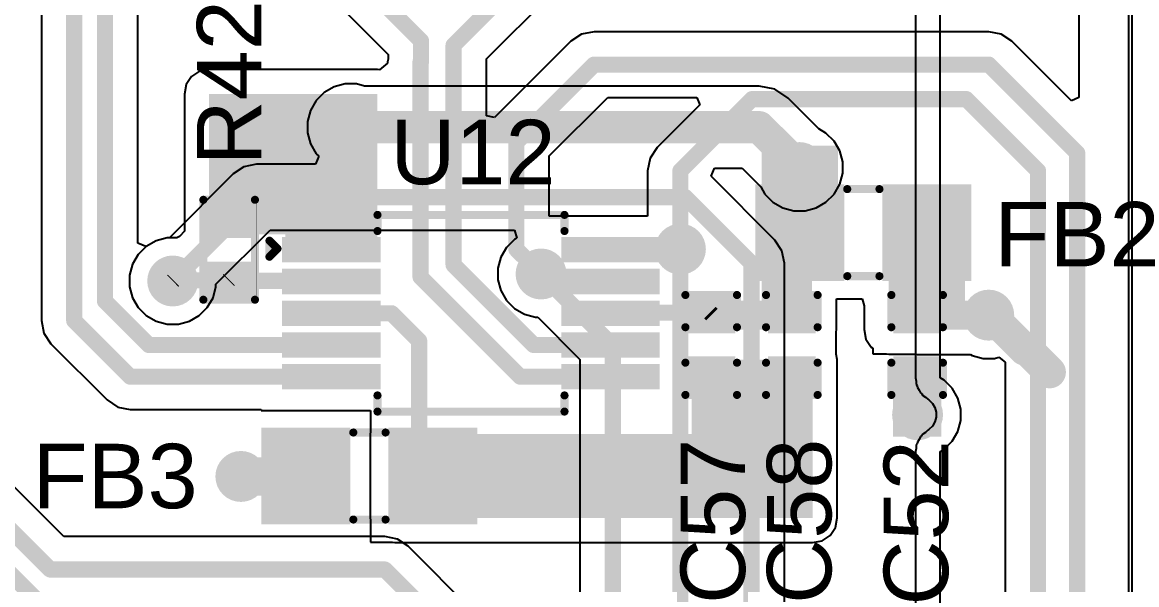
# Model space of a CAD drawing. Header units: millimetres. Extents: x -1.53 to 7.44, y -0.61 to 4.57.
# Drawn here: x 5.819 to 6.51, y 3.18 to 3.528 of the extents above; entities that cross this region are included whole.
import ezdxf

# ---------------------------------------------------------------- set-up
doc = ezdxf.new("R2010")
doc.units = ezdxf.units.MM
doc.header["$MEASUREMENT"] = 0
for name, color, linetype in [('BottomLayer', 5, 'Continuous'), ('BottomSolder', 6, 'Continuous'), ('TopLayer', 1, 'Continuous'), ('TopOverlay', 2, 'Continuous'), ('TopPaste', 8, 'Continuous'), ('TopSolder', 216, 'Continuous'), ('ViaHoleLayer', 16, 'Continuous')]:
    doc.layers.add(name, color=color, linetype=linetype)
doc.styles.add('Arial', font='', dxfattribs={"height": 0.2})
doc.styles.get('Arial').set_extended_font_data('Arial')

# ---------------------------------------------------------------- blocks, each defined once
blk = doc.blocks.new('C___0402_69')
at = {"layer": 'TopLayer'}
for points in [[(-0.0275, -0.0125), (-0.0275, 0.0125), (-0.0095, 0.0125), (-0.0095, -0.0125)], [(0.0095, -0.0125), (0.0095, 0.0125), (0.0275, 0.0125), (0.0275, -0.0125)]]:
    blk.add_hatch(color=1, dxfattribs=at).paths.add_polyline_path(points)
at = {"layer": 'TopPaste'}
for points in [[(-0.0275, -0.0125), (-0.0275, 0.0125), (-0.0095, 0.0125), (-0.0095, -0.0125)], [(0.0095, -0.0125), (0.0095, 0.0125), (0.0275, 0.0125), (0.0275, -0.0125)]]:
    blk.add_hatch(color=8, dxfattribs=at).paths.add_polyline_path(points)
at = {"layer": 'TopSolder'}
for points in [[(-0.02986, -0.01486), (-0.02986, 0.01486), (-0.00714, 0.01486), (-0.00714, -0.01486)], [(0.00714, -0.01486), (0.00714, 0.01486), (0.02986, 0.01486), (0.02986, -0.01486)]]:
    blk.add_hatch(color=216, dxfattribs=at).paths.add_polyline_path(points)
at = {"layer": 'TopOverlay', "const_width": 0.005}
for points in [[(-0.011, 0.016), (-0.031, 0.016)], [(-0.031, -0.016), (-0.031, 0.016)], [(0.031, 0.016), (0.011, 0.016)], [(0.031, -0.016), (0.031, 0.016)], [(-0.011, -0.016), (-0.031, -0.016)], [(0.031, -0.016), (0.011, -0.016)]]:
    blk.add_lwpolyline(points, dxfattribs=at)
at = {"layer": 'TopOverlay', "const_width": 0.0025}
for points in [[(-0.03225, 0.016, 1), (-0.02975, 0.016, 1)], [(-0.03225, 0.016, 1), (-0.02975, 0.016, 1)], [(-0.01225, 0.016, 1), (-0.00975, 0.016, 1)], [(0.00975, 0.016, 1), (0.01225, 0.016, 1)], [(0.02975, 0.016, 1), (0.03225, 0.016, 1)], [(0.02975, 0.016, 1), (0.03225, 0.016, 1)], [(-0.03225, -0.016, 1), (-0.02975, -0.016, 1)], [(-0.03225, -0.016, 1), (-0.02975, -0.016, 1)], [(-0.01225, -0.016, 1), (-0.00975, -0.016, 1)], [(0.00975, -0.016, 1), (0.01225, -0.016, 1)], [(0.02975, -0.016, 1), (0.03225, -0.016, 1)], [(0.02975, -0.016, 1), (0.03225, -0.016, 1)]]:
    blk.add_lwpolyline(points, format="xyb", close=True, dxfattribs=at)
blk = doc.blocks.new('C___0402_70')
at = {"layer": 'TopLayer'}
for points in [[(-0.0275, -0.0125), (-0.0275, 0.0125), (-0.0095, 0.0125), (-0.0095, -0.0125)], [(0.0095, -0.0125), (0.0095, 0.0125), (0.0275, 0.0125), (0.0275, -0.0125)]]:
    blk.add_hatch(color=1, dxfattribs=at).paths.add_polyline_path(points)
at = {"layer": 'TopPaste'}
for points in [[(-0.0275, -0.0125), (-0.0275, 0.0125), (-0.0095, 0.0125), (-0.0095, -0.0125)], [(0.0095, -0.0125), (0.0095, 0.0125), (0.0275, 0.0125), (0.0275, -0.0125)]]:
    blk.add_hatch(color=8, dxfattribs=at).paths.add_polyline_path(points)
at = {"layer": 'TopSolder'}
for points in [[(-0.02986, -0.01486), (-0.02986, 0.01486), (-0.00714, 0.01486), (-0.00714, -0.01486)], [(0.00714, -0.01486), (0.00714, 0.01486), (0.02986, 0.01486), (0.02986, -0.01486)]]:
    blk.add_hatch(color=216, dxfattribs=at).paths.add_polyline_path(points)
at = {"layer": 'TopOverlay', "const_width": 0.005}
for points in [[(-0.011, 0.016), (-0.031, 0.016)], [(-0.031, -0.016), (-0.031, 0.016)], [(0.031, 0.016), (0.011, 0.016)], [(0.031, -0.016), (0.031, 0.016)], [(-0.011, -0.016), (-0.031, -0.016)], [(0.031, -0.016), (0.011, -0.016)]]:
    blk.add_lwpolyline(points, dxfattribs=at)
at = {"layer": 'TopOverlay', "const_width": 0.0025}
for points in [[(-0.03225, 0.016, 1), (-0.02975, 0.016, 1)], [(-0.03225, 0.016, 1), (-0.02975, 0.016, 1)], [(-0.01225, 0.016, 1), (-0.00975, 0.016, 1)], [(0.00975, 0.016, 1), (0.01225, 0.016, 1)], [(0.02975, 0.016, 1), (0.03225, 0.016, 1)], [(0.02975, 0.016, 1), (0.03225, 0.016, 1)], [(-0.03225, -0.016, 1), (-0.02975, -0.016, 1)], [(-0.03225, -0.016, 1), (-0.02975, -0.016, 1)], [(-0.01225, -0.016, 1), (-0.00975, -0.016, 1)], [(0.00975, -0.016, 1), (0.01225, -0.016, 1)], [(0.02975, -0.016, 1), (0.03225, -0.016, 1)], [(0.02975, -0.016, 1), (0.03225, -0.016, 1)]]:
    blk.add_lwpolyline(points, format="xyb", close=True, dxfattribs=at)
blk = doc.blocks.new('VSSOP_10_75')
at = {"layer": 'TopLayer'}
for points in [[(-0.11516, 0.04528), (-0.05807, 0.04528), (-0.05807, 0.03346), (-0.11516, 0.03346)], [(0.05807, 0.04528), (0.11516, 0.04528), (0.11516, 0.03346), (0.05807, 0.03346)], [(-0.11516, 0.02559), (-0.05807, 0.02559), (-0.05807, 0.01378), (-0.11516, 0.01378)], [(0.05807, 0.02559), (0.11516, 0.02559), (0.11516, 0.01378), (0.05807, 0.01378)], [(-0.11516, 0.00591), (-0.05807, 0.00591), (-0.05807, -0.00591), (-0.11516, -0.00591)], [(0.05807, 0.00591), (0.11516, 0.00591), (0.11516, -0.00591), (0.05807, -0.00591)], [(-0.11516, -0.01378), (-0.05807, -0.01378), (-0.05807, -0.02559), (-0.11516, -0.02559)], [(0.05807, -0.01378), (0.11516, -0.01378), (0.11516, -0.02559), (0.05807, -0.02559)], [(-0.11516, -0.03346), (-0.05807, -0.03346), (-0.05807, -0.04528), (-0.11516, -0.04528)], [(0.05807, -0.03346), (0.11516, -0.03346), (0.11516, -0.04528), (0.05807, -0.04528)]]:
    blk.add_hatch(color=1, dxfattribs=at).paths.add_polyline_path(points)
at = {"layer": 'TopPaste'}
for points in [[(-0.11516, 0.04528), (-0.05807, 0.04528), (-0.05807, 0.03346), (-0.11516, 0.03346)], [(0.05807, 0.04528), (0.11516, 0.04528), (0.11516, 0.03346), (0.05807, 0.03346)], [(-0.11516, 0.02559), (-0.05807, 0.02559), (-0.05807, 0.01378), (-0.11516, 0.01378)], [(0.05807, 0.02559), (0.11516, 0.02559), (0.11516, 0.01378), (0.05807, 0.01378)], [(-0.11516, 0.00591), (-0.05807, 0.00591), (-0.05807, -0.00591), (-0.11516, -0.00591)], [(0.05807, 0.00591), (0.11516, 0.00591), (0.11516, -0.00591), (0.05807, -0.00591)], [(-0.11516, -0.01378), (-0.05807, -0.01378), (-0.05807, -0.02559), (-0.11516, -0.02559)], [(0.05807, -0.01378), (0.11516, -0.01378), (0.11516, -0.02559), (0.05807, -0.02559)], [(-0.11516, -0.03346), (-0.05807, -0.03346), (-0.05807, -0.04528), (-0.11516, -0.04528)], [(0.05807, -0.03346), (0.11516, -0.03346), (0.11516, -0.04528), (0.05807, -0.04528)]]:
    blk.add_hatch(color=8, dxfattribs=at).paths.add_polyline_path(points)
at = {"layer": 'TopSolder'}
for points in [[(-0.11713, 0.04724), (-0.0561, 0.04724), (-0.0561, 0.0315), (-0.11713, 0.0315)], [(0.0561, 0.04724), (0.11713, 0.04724), (0.11713, 0.0315), (0.0561, 0.0315)], [(-0.11713, 0.02756), (-0.0561, 0.02756), (-0.0561, 0.01181), (-0.11713, 0.01181)], [(0.0561, 0.02756), (0.11713, 0.02756), (0.11713, 0.01181), (0.0561, 0.01181)], [(-0.11713, 0.00787), (-0.0561, 0.00787), (-0.0561, -0.00787), (-0.11713, -0.00787)], [(0.0561, 0.00787), (0.11713, 0.00787), (0.11713, -0.00787), (0.0561, -0.00787)], [(-0.11713, -0.01181), (-0.0561, -0.01181), (-0.0561, -0.02756), (-0.11713, -0.02756)], [(0.0561, -0.01181), (0.11713, -0.01181), (0.11713, -0.02756), (0.0561, -0.02756)], [(-0.11713, -0.0315), (-0.0561, -0.0315), (-0.0561, -0.04724), (-0.11713, -0.04724)], [(0.0561, -0.0315), (0.11713, -0.0315), (0.11713, -0.04724), (0.0561, -0.04724)]]:
    blk.add_hatch(color=216, dxfattribs=at).paths.add_polyline_path(points)
at = {"layer": 'TopOverlay', "const_width": 0.005}
for points in [[(-0.058, 0.051), (-0.058, 0.061)], [(-0.058, 0.061), (0.058, 0.061)], [(0.058, 0.051), (0.058, 0.061)], [(-0.125, 0.035), (-0.125, 0.045)], [(-0.125, 0.045), (-0.12, 0.04)], [(-0.125, 0.035), (-0.12, 0.04)], [(-0.058, -0.061), (-0.058, -0.051)], [(0.058, -0.061), (0.058, -0.051)], [(-0.058, -0.061), (0.058, -0.061)]]:
    blk.add_lwpolyline(points, dxfattribs=at)
at = {"layer": 'TopOverlay', "const_width": 0.0025}
for points in [[(-0.05925, 0.061, 1), (-0.05675, 0.061, 1)], [(-0.05925, 0.061, 1), (-0.05675, 0.061, 1)], [(0.05675, 0.061, 1), (0.05925, 0.061, 1)], [(0.05675, 0.061, 1), (0.05925, 0.061, 1)], [(-0.05925, 0.051, 1), (-0.05675, 0.051, 1)], [(0.05675, 0.051, 1), (0.05925, 0.051, 1)], [(-0.12625, 0.045, 1), (-0.12375, 0.045, 1)], [(-0.12625, 0.045, 1), (-0.12375, 0.045, 1)], [(-0.12125, 0.04, 1), (-0.11875, 0.04, 1)], [(-0.12125, 0.04, 1), (-0.11875, 0.04, 1)], [(-0.12625, 0.035, 1), (-0.12375, 0.035, 1)], [(-0.12625, 0.035, 1), (-0.12375, 0.035, 1)], [(-0.05925, -0.051, 1), (-0.05675, -0.051, 1)], [(0.05675, -0.051, 1), (0.05925, -0.051, 1)], [(-0.05925, -0.061, 1), (-0.05675, -0.061, 1)], [(-0.05925, -0.061, 1), (-0.05675, -0.061, 1)], [(0.05675, -0.061, 1), (0.05925, -0.061, 1)], [(0.05675, -0.061, 1), (0.05925, -0.061, 1)]]:
    blk.add_lwpolyline(points, format="xyb", close=True, dxfattribs=at)
blk = doc.blocks.new('R___0402_93')
at = {"layer": 'TopLayer'}
for points in [[(-0.0275, -0.0125), (-0.0275, 0.0125), (-0.0095, 0.0125), (-0.0095, -0.0125)], [(0.0095, -0.0125), (0.0095, 0.0125), (0.0275, 0.0125), (0.0275, -0.0125)]]:
    blk.add_hatch(color=1, dxfattribs=at).paths.add_polyline_path(points)
at = {"layer": 'TopPaste'}
for points in [[(-0.0275, -0.0125), (-0.0275, 0.0125), (-0.0095, 0.0125), (-0.0095, -0.0125)], [(0.0095, -0.0125), (0.0095, 0.0125), (0.0275, 0.0125), (0.0275, -0.0125)]]:
    blk.add_hatch(color=8, dxfattribs=at).paths.add_polyline_path(points)
at = {"layer": 'TopSolder'}
for points in [[(-0.02967, -0.01467), (-0.02967, 0.01467), (-0.00733, 0.01467), (-0.00733, -0.01467)], [(0.00733, -0.01467), (0.00733, 0.01467), (0.02967, 0.01467), (0.02967, -0.01467)]]:
    blk.add_hatch(color=216, dxfattribs=at).paths.add_polyline_path(points)
at = {"layer": 'TopOverlay'}
for points, const_width in [([(-0.031, 0.016), (0.031, 0.016)], 0.005), ([(-0.031, 0.016), (-0.031, -0.016)], 0.005), ([(0.031, 0.016), (0.031, -0.016)], 0.005), ([(-0.031, -0.016), (0.031, -0.016)], 0.005), ([(-0.032, -0.017), (0.032, -0.017)], 0.000127)]:
    blk.add_lwpolyline(points, dxfattribs=dict(at, const_width=const_width))
for points, const_width in [([(-0.03225, 0.016, 1), (-0.02975, 0.016, 1)], 0.0025), ([(-0.03225, 0.016, 1), (-0.02975, 0.016, 1)], 0.0025), ([(0.02975, 0.016, 1), (0.03225, 0.016, 1)], 0.0025), ([(0.02975, 0.016, 1), (0.03225, 0.016, 1)], 0.0025), ([(-0.03225, -0.016, 1), (-0.02975, -0.016, 1)], 0.0025), ([(-0.03225, -0.016, 1), (-0.02975, -0.016, 1)], 0.0025), ([(0.02975, -0.016, 1), (0.03225, -0.016, 1)], 0.0025), ([(0.02975, -0.016, 1), (0.03225, -0.016, 1)], 0.0025), ([(-0.03203, -0.017, 1), (-0.03197, -0.017, 1)], 0.0000635), ([(0.03197, -0.017, 1), (0.03203, -0.017, 1)], 0.0000635)]:
    blk.add_lwpolyline(points, format="xyb", close=True, dxfattribs=dict(at, const_width=const_width))
blk = doc.blocks.new('I___0805_160')
at = {"layer": 'TopLayer'}
for points in [[(-0.06299, 0.02598), (-0.01575, 0.02598), (-0.01575, -0.02598), (-0.06299, -0.02598)], [(0.01575, 0.02598), (0.06299, 0.02598), (0.06299, -0.02598), (0.01575, -0.02598)]]:
    blk.add_hatch(color=1, dxfattribs=at).paths.add_polyline_path(points)
at = {"layer": 'TopPaste'}
for points in [[(-0.06299, 0.02598), (-0.01575, 0.02598), (-0.01575, -0.02598), (-0.06299, -0.02598)], [(0.01575, 0.02598), (0.06299, 0.02598), (0.06299, -0.02598), (0.01575, -0.02598)]]:
    blk.add_hatch(color=8, dxfattribs=at).paths.add_polyline_path(points)
at = {"layer": 'TopSolder'}
for points in [[(-0.06699, 0.02998), (-0.01175, 0.02998), (-0.01175, -0.02998), (-0.06699, -0.02998)], [(0.01175, 0.02998), (0.06699, 0.02998), (0.06699, -0.02998), (0.01175, -0.02998)]]:
    blk.add_hatch(color=216, dxfattribs=at).paths.add_polyline_path(points)
at = {"layer": 'TopOverlay', "const_width": 0.005}
for points in [[(0.01, 0.027), (-0.01, 0.027)], [(0.01, -0.027), (-0.01, -0.027)]]:
    blk.add_lwpolyline(points, dxfattribs=at)
at = {"layer": 'TopOverlay', "const_width": 0.0025}
for points in [[(-0.01125, 0.027, 1), (-0.00875, 0.027, 1)], [(0.00875, 0.027, 1), (0.01125, 0.027, 1)], [(-0.01125, -0.027, 1), (-0.00875, -0.027, 1)], [(0.00875, -0.027, 1), (0.01125, -0.027, 1)]]:
    blk.add_lwpolyline(points, format="xyb", close=True, dxfattribs=at)
blk = doc.blocks.new('I___0805_161')
at = {"layer": 'TopLayer'}
for points in [[(-0.06299, 0.02598), (-0.01575, 0.02598), (-0.01575, -0.02598), (-0.06299, -0.02598)], [(0.01575, 0.02598), (0.06299, 0.02598), (0.06299, -0.02598), (0.01575, -0.02598)]]:
    blk.add_hatch(color=1, dxfattribs=at).paths.add_polyline_path(points)
at = {"layer": 'TopPaste'}
for points in [[(-0.06299, 0.02598), (-0.01575, 0.02598), (-0.01575, -0.02598), (-0.06299, -0.02598)], [(0.01575, 0.02598), (0.06299, 0.02598), (0.06299, -0.02598), (0.01575, -0.02598)]]:
    blk.add_hatch(color=8, dxfattribs=at).paths.add_polyline_path(points)
at = {"layer": 'TopSolder'}
for points in [[(-0.06699, 0.02998), (-0.01175, 0.02998), (-0.01175, -0.02998), (-0.06699, -0.02998)], [(0.01175, 0.02998), (0.06699, 0.02998), (0.06699, -0.02998), (0.01175, -0.02998)]]:
    blk.add_hatch(color=216, dxfattribs=at).paths.add_polyline_path(points)
at = {"layer": 'TopOverlay', "const_width": 0.005}
for points in [[(-0.01, 0.027), (0.01, 0.027)], [(-0.01, -0.027), (0.01, -0.027)]]:
    blk.add_lwpolyline(points, dxfattribs=at)
at = {"layer": 'TopOverlay', "const_width": 0.0025}
for points in [[(-0.01125, 0.027, 1), (-0.00875, 0.027, 1)], [(0.00875, 0.027, 1), (0.01125, 0.027, 1)], [(-0.01125, -0.027, 1), (-0.00875, -0.027, 1)], [(0.00875, -0.027, 1), (0.01125, -0.027, 1)]]:
    blk.add_lwpolyline(points, format="xyb", close=True, dxfattribs=at)
blk = doc.blocks.new('C___0402_181')
at = {"layer": 'TopLayer'}
for points in [[(-0.0275, -0.0125), (-0.0275, 0.0125), (-0.0095, 0.0125), (-0.0095, -0.0125)], [(0.0095, -0.0125), (0.0095, 0.0125), (0.0275, 0.0125), (0.0275, -0.0125)]]:
    blk.add_hatch(color=1, dxfattribs=at).paths.add_polyline_path(points)
at = {"layer": 'TopPaste'}
for points in [[(-0.0275, -0.0125), (-0.0275, 0.0125), (-0.0095, 0.0125), (-0.0095, -0.0125)], [(0.0095, -0.0125), (0.0095, 0.0125), (0.0275, 0.0125), (0.0275, -0.0125)]]:
    blk.add_hatch(color=8, dxfattribs=at).paths.add_polyline_path(points)
at = {"layer": 'TopSolder'}
for points in [[(-0.02986, -0.01486), (-0.02986, 0.01486), (-0.00714, 0.01486), (-0.00714, -0.01486)], [(0.00714, -0.01486), (0.00714, 0.01486), (0.02986, 0.01486), (0.02986, -0.01486)]]:
    blk.add_hatch(color=216, dxfattribs=at).paths.add_polyline_path(points)
at = {"layer": 'TopOverlay', "const_width": 0.005}
for points in [[(-0.011, 0.016), (-0.031, 0.016)], [(-0.031, -0.016), (-0.031, 0.016)], [(0.031, 0.016), (0.011, 0.016)], [(0.031, -0.016), (0.031, 0.016)], [(-0.011, -0.016), (-0.031, -0.016)], [(0.031, -0.016), (0.011, -0.016)]]:
    blk.add_lwpolyline(points, dxfattribs=at)
at = {"layer": 'TopOverlay', "const_width": 0.0025}
for points in [[(-0.03225, 0.016, 1), (-0.02975, 0.016, 1)], [(-0.03225, 0.016, 1), (-0.02975, 0.016, 1)], [(-0.01225, 0.016, 1), (-0.00975, 0.016, 1)], [(0.00975, 0.016, 1), (0.01225, 0.016, 1)], [(0.02975, 0.016, 1), (0.03225, 0.016, 1)], [(0.02975, 0.016, 1), (0.03225, 0.016, 1)], [(-0.03225, -0.016, 1), (-0.02975, -0.016, 1)], [(-0.03225, -0.016, 1), (-0.02975, -0.016, 1)], [(-0.01225, -0.016, 1), (-0.00975, -0.016, 1)], [(0.00975, -0.016, 1), (0.01225, -0.016, 1)], [(0.02975, -0.016, 1), (0.03225, -0.016, 1)], [(0.02975, -0.016, 1), (0.03225, -0.016, 1)]]:
    blk.add_lwpolyline(points, format="xyb", close=True, dxfattribs=at)

msp = doc.modelspace()

# ---------------------------------------------------------------- hatches: boundary and pattern name
at = {"layer": 'BottomLayer'}
h = msp.add_hatch(color=5, dxfattribs=at)
edge = h.paths.add_edge_path()
edge.add_arc((6.02242, 3.46342), 0.01181, 0, 360)
h = msp.add_hatch(color=5, dxfattribs=at)
edge = h.paths.add_edge_path()
edge.add_arc((6.30074, 3.43836), 0.01181, 0, 360)
h = msp.add_hatch(color=5, dxfattribs=at)
edge = h.paths.add_edge_path()
edge.add_arc((6.22689, 3.38776), 0.01181, 0, 360)
h = msp.add_hatch(color=5, dxfattribs=at)
edge = h.paths.add_edge_path()
edge.add_arc((6.14046, 3.37235), 0.01181, 0, 360)
h = msp.add_hatch(color=5, dxfattribs=at)
edge = h.paths.add_edge_path()
edge.add_arc((5.912, 3.368), 0.01181, 0, 360)
h = msp.add_hatch(color=5, dxfattribs=at)
edge = h.paths.add_edge_path()
edge.add_arc((6.41813, 3.34681), 0.01181, 0, 360)
h = msp.add_hatch(color=5, dxfattribs=at)
edge = h.paths.add_edge_path()
edge.add_arc((6.374, 3.285), 0.01181, 0, 360)
h = msp.add_hatch(color=5, dxfattribs=at)
edge = h.paths.add_edge_path()
edge.add_arc((5.95427, 3.24674), 0.01181, 0, 360)
at = {"layer": 'BottomSolder'}
h = msp.add_hatch(color=6, dxfattribs=at)
edge = h.paths.add_edge_path()
edge.add_arc((6.02242, 3.46342), 0.01581, 0, 360)
h = msp.add_hatch(color=6, dxfattribs=at)
edge = h.paths.add_edge_path()
edge.add_arc((6.30074, 3.43836), 0.01581, 0, 360)
h = msp.add_hatch(color=6, dxfattribs=at)
edge = h.paths.add_edge_path()
edge.add_arc((6.22689, 3.38776), 0.01581, 0, 360)
h = msp.add_hatch(color=6, dxfattribs=at)
edge = h.paths.add_edge_path()
edge.add_arc((6.14046, 3.37235), 0.01581, 0, 360)
h = msp.add_hatch(color=6, dxfattribs=at)
edge = h.paths.add_edge_path()
edge.add_arc((5.912, 3.368), 0.01581, 0, 360)
h = msp.add_hatch(color=6, dxfattribs=at)
edge = h.paths.add_edge_path()
edge.add_arc((6.41813, 3.34681), 0.01581, 0, 360)
h = msp.add_hatch(color=6, dxfattribs=at)
edge = h.paths.add_edge_path()
edge.add_arc((6.374, 3.285), 0.01581, 0, 360)
h = msp.add_hatch(color=6, dxfattribs=at)
edge = h.paths.add_edge_path()
edge.add_arc((5.95427, 3.24674), 0.01581, 0, 360)
at = {"layer": 'TopLayer'}
for points in [[(5.9345, 3.39687), (6.039, 3.39687), (6.039, 3.484), (5.9345, 3.484)], [(6.32462, 3.398), (6.32462, 3.45199), (6.27738, 3.45199), (6.27738, 3.398)], [(6.31263, 3.3852), (6.31263, 3.43836), (6.28888, 3.43836), (6.28888, 3.3852)], [(6.27738, 3.33781), (6.3085, 3.33781), (6.3085, 3.42398), (6.27738, 3.42398)], [(6.35612, 3.33781), (6.40336, 3.33781), (6.40336, 3.42398), (6.35612, 3.42398)], [(6.35612, 3.37202), (6.40336, 3.37202), (6.40336, 3.42398), (6.35612, 3.42398)], [(5.98184, 3.38737), (6.03893, 3.38737), (6.03893, 3.41487), (5.98184, 3.41487)], [(6.2335, 3.33781), (6.3085, 3.33781), (6.3085, 3.35581), (6.2335, 3.35581)], [(6.23389, 3.22102), (6.30889, 3.22102), (6.30889, 3.3192), (6.23389, 3.3192)], [(6.35878, 3.31881), (6.35878, 3.27136), (6.38878, 3.27136), (6.38878, 3.31881)], [(6.04975, 3.22102), (6.3085, 3.22102), (6.3085, 3.27298), (6.04975, 3.27298)], [(6.00743, 3.25863), (5.95427, 3.25863), (5.95427, 3.23488), (6.00743, 3.23488)]]:
    msp.add_hatch(color=1, dxfattribs=at).paths.add_polyline_path(points)
h = msp.add_hatch(color=1, dxfattribs=at)
edge = h.paths.add_edge_path()
edge.add_arc((6.02242, 3.46342), 0.01181, 0, 360)
h = msp.add_hatch(color=1, dxfattribs=at)
edge = h.paths.add_edge_path()
edge.add_arc((6.30074, 3.43836), 0.01181, 0, 360)
h = msp.add_hatch(color=1, dxfattribs=at)
edge = h.paths.add_edge_path()
edge.add_arc((6.22689, 3.38776), 0.01181, 0, 360)
h = msp.add_hatch(color=1, dxfattribs=at)
edge = h.paths.add_edge_path()
edge.add_arc((6.14046, 3.37235), 0.01181, 0, 360)
h = msp.add_hatch(color=1, dxfattribs=at)
edge = h.paths.add_edge_path()
edge.add_arc((5.912, 3.368), 0.01181, 0, 360)
h = msp.add_hatch(color=1, dxfattribs=at)
edge = h.paths.add_edge_path()
edge.add_arc((6.41813, 3.34681), 0.01181, 0, 360)
h = msp.add_hatch(color=1, dxfattribs=at)
edge = h.paths.add_edge_path()
edge.add_arc((6.374, 3.285), 0.01181, 0, 360)
h = msp.add_hatch(color=1, dxfattribs=at)
edge = h.paths.add_edge_path()
edge.add_arc((5.95427, 3.24674), 0.01181, 0, 360)
at = {"layer": 'TopSolder'}
h = msp.add_hatch(color=216, dxfattribs=at)
edge = h.paths.add_edge_path()
edge.add_arc((6.02242, 3.46342), 0.01581, 0, 360)
h = msp.add_hatch(color=216, dxfattribs=at)
edge = h.paths.add_edge_path()
edge.add_arc((6.30074, 3.43836), 0.01581, 0, 360)
h = msp.add_hatch(color=216, dxfattribs=at)
edge = h.paths.add_edge_path()
edge.add_arc((6.22689, 3.38776), 0.01581, 0, 360)
h = msp.add_hatch(color=216, dxfattribs=at)
edge = h.paths.add_edge_path()
edge.add_arc((6.14046, 3.37235), 0.01581, 0, 360)
h = msp.add_hatch(color=216, dxfattribs=at)
edge = h.paths.add_edge_path()
edge.add_arc((5.912, 3.368), 0.01581, 0, 360)
h = msp.add_hatch(color=216, dxfattribs=at)
edge = h.paths.add_edge_path()
edge.add_arc((6.41813, 3.34681), 0.01581, 0, 360)
h = msp.add_hatch(color=216, dxfattribs=at)
edge = h.paths.add_edge_path()
edge.add_arc((6.374, 3.285), 0.01581, 0, 360)
h = msp.add_hatch(color=216, dxfattribs=at)
edge = h.paths.add_edge_path()
edge.add_arc((5.95427, 3.24674), 0.01581, 0, 360)
at = {"layer": 'ViaHoleLayer'}
h = msp.add_hatch(color=16, dxfattribs=at)
edge = h.paths.add_edge_path()
edge.add_arc((6.02242, 3.46342), 0.00591, 0, 360)
h = msp.add_hatch(color=16, dxfattribs=at)
edge = h.paths.add_edge_path()
edge.add_arc((6.30074, 3.43836), 0.00591, 0, 360)
h = msp.add_hatch(color=16, dxfattribs=at)
edge = h.paths.add_edge_path()
edge.add_arc((6.22689, 3.38776), 0.00591, 0, 360)
h = msp.add_hatch(color=16, dxfattribs=at)
edge = h.paths.add_edge_path()
edge.add_arc((5.912, 3.368), 0.00591, 0, 360)
h = msp.add_hatch(color=16, dxfattribs=at)
edge = h.paths.add_edge_path()
edge.add_arc((6.14046, 3.37235), 0.00591, 0, 360)
h = msp.add_hatch(color=16, dxfattribs=at)
edge = h.paths.add_edge_path()
edge.add_arc((6.41813, 3.34681), 0.00591, 0, 360)
h = msp.add_hatch(color=16, dxfattribs=at)
edge = h.paths.add_edge_path()
edge.add_arc((6.374, 3.285), 0.00591, 0, 360)
h = msp.add_hatch(color=16, dxfattribs=at)
edge = h.paths.add_edge_path()
edge.add_arc((5.95427, 3.24674), 0.00591, 0, 360)

# ---------------------------------------------------------------- linework, layer by layer
at = {"layer": 'BottomLayer'}
for p, q in [((6.507, 3.65), (6.507, 2.989)), ((6.388, 3.3886), (6.388, 3.566)), ((6.37271, 3.55966), (6.37271, 3.3886)), ((6.00596, 3.48488), (6.00097, 3.47989)), ((6.01207, 3.48841), (6.00596, 3.48488)), ((6.01889, 3.49023), (6.01207, 3.48841)), ((6.02595, 3.49023), (6.01889, 3.49023)), ((6.03088, 3.48891), (6.02595, 3.49023)), ((6.27567, 3.48891), (6.03088, 3.48891)), ((6.28543, 3.48697), (6.27567, 3.48891)), ((6.2937, 3.48145), (6.28543, 3.48697)), ((6.00097, 3.47989), (5.99744, 3.47377)), ((6.31278, 3.46236), (6.2937, 3.48145)), ((5.99744, 3.47377), (5.99561, 3.46695)), ((5.99561, 3.46695), (5.99561, 3.45989)), ((5.99561, 3.45989), (5.99744, 3.45307)), ((6.3172, 3.45981), (6.31278, 3.46236)), ((6.32219, 3.45482), (6.3172, 3.45981)), ((5.99744, 3.45307), (6.00097, 3.44696)), ((6.32572, 3.44871), (6.32219, 3.45482)), ((6.00254, 3.44539), (6.00047, 3.44039)), ((6.00097, 3.44696), (6.00254, 3.44539)), ((6.32755, 3.44189), (6.32572, 3.44871)), ((5.9562, 3.43884), (5.94958, 3.43442)), ((5.964, 3.44039), (5.9562, 3.43884)), ((6.00047, 3.44039), (5.964, 3.44039)), ((6.24591, 3.43293), (6.24798, 3.43793)), ((6.24798, 3.43793), (6.26511, 3.43793)), ((6.26511, 3.43793), (6.27673, 3.42632)), ((6.32755, 3.43483), (6.32755, 3.44189)), ((5.94958, 3.43442), (5.90997, 3.39481)), ((6.28542, 3.39342), (6.24591, 3.43293)), ((6.32572, 3.42801), (6.32755, 3.43483)), ((6.27673, 3.42632), (6.27928, 3.42189)), ((6.27928, 3.42189), (6.28428, 3.4169)), ((6.3172, 3.4169), (6.32219, 3.42189)), ((6.32219, 3.42189), (6.32572, 3.42801)), ((6.28428, 3.4169), (6.29039, 3.41337)), ((6.31109, 3.41337), (6.3172, 3.4169)), ((6.29039, 3.41337), (6.29721, 3.41155)), ((6.29721, 3.41155), (6.30427, 3.41155)), ((6.30427, 3.41155), (6.31109, 3.41337)), ((5.90847, 3.39481), (5.90165, 3.39298)), ((5.90997, 3.39481), (5.90847, 3.39481)), ((5.93881, 3.36597), (5.97245, 3.39961)), ((5.97245, 3.39961), (6.12406, 3.39961)), ((6.1254, 3.39461), (6.124, 3.3938)), ((6.12406, 3.39961), (6.1254, 3.39461)), ((5.89554, 3.38945), (5.89055, 3.38446)), ((5.90165, 3.39298), (5.89554, 3.38945)), ((6.11901, 3.38881), (6.11548, 3.3827)), ((6.124, 3.3938), (6.11901, 3.38881)), ((6.28984, 3.3868), (6.28542, 3.39342)), ((6.28542, 3.39342), (6.28542, 3.39342)), ((6.37271, 3.3886), (6.37271, 3.30788)), ((6.388, 3.30788), (6.388, 3.3886)), ((5.89055, 3.38446), (5.88702, 3.37835)), ((6.11548, 3.3827), (6.11365, 3.37588)), ((6.29139, 3.379), (6.28984, 3.3868)), ((5.88702, 3.37835), (5.88519, 3.37153)), ((6.11365, 3.37588), (6.11365, 3.36882)), ((6.29139, 2.71445), (6.29139, 3.379)), ((6.29139, 3.379), (6.29139, 3.379)), ((5.88519, 3.37153), (5.88519, 3.36447)), ((6.11365, 3.36882), (6.11548, 3.362)), ((5.88519, 3.36447), (5.88702, 3.35765)), ((5.93698, 3.35765), (5.93881, 3.36447)), ((5.93881, 3.36447), (5.93881, 3.36597)), ((6.11548, 3.362), (6.11901, 3.35588)), ((5.88702, 3.35765), (5.89055, 3.35154)), ((5.93345, 3.35154), (5.93698, 3.35765)), ((6.11901, 3.35588), (6.124, 3.35089)), ((5.89055, 3.35154), (5.89554, 3.34655)), ((5.89554, 3.34655), (5.90165, 3.34302)), ((5.92235, 3.34302), (5.92846, 3.34655)), ((5.92846, 3.34655), (5.93345, 3.35154)), ((6.124, 3.35089), (6.13011, 3.34736)), ((6.13011, 3.34736), (6.13693, 3.34554)), ((5.90165, 3.34302), (5.90847, 3.34119)), ((5.90847, 3.34119), (5.91553, 3.34119)), ((5.91553, 3.34119), (5.92235, 3.34302)), ((6.13693, 3.34554), (6.13843, 3.34554)), ((6.13843, 3.34554), (6.16461, 3.31936)), ((6.16461, 3.31936), (6.16461, 2.76176)), ((5.84445, 3.20939), (5.74042, 3.31342)), ((6.37271, 3.30788), (6.3731, 3.30591)), ((6.3731, 3.30591), (6.37323, 3.30392)), ((6.39046, 3.30645), (6.388, 3.30788)), ((6.39545, 3.30146), (6.39046, 3.30645)), ((6.37323, 3.30392), (6.37367, 3.30301)), ((6.37367, 3.30301), (6.37387, 3.30202)), ((6.37387, 3.30202), (6.37498, 3.30036)), ((6.37498, 3.30036), (6.37587, 3.29857)), ((6.37587, 3.29857), (6.37662, 3.2979)), ((6.37662, 3.2979), (6.37719, 3.29706)), ((6.39898, 3.29535), (6.39545, 3.30146)), ((6.37719, 3.29706), (6.37885, 3.29595)), ((6.37885, 3.29595), (6.38035, 3.29463)), ((6.38035, 3.29463), (6.38107, 3.29422)), ((6.38107, 3.29422), (6.38322, 3.29207)), ((6.38322, 3.29207), (6.38473, 3.28945)), ((6.40081, 3.28853), (6.39898, 3.29535)), ((6.38473, 3.28945), (6.38552, 3.28652)), ((6.38552, 3.28348), (6.38473, 3.28055)), ((6.38552, 3.28652), (6.38552, 3.28348)), ((6.40081, 3.28147), (6.40081, 3.28853)), ((6.38322, 3.27793), (6.38107, 3.27578)), ((6.38473, 3.28055), (6.38322, 3.27793)), ((6.39898, 3.27465), (6.40081, 3.28147)), ((6.37498, 3.26964), (6.37387, 3.26798)), ((6.37587, 3.27143), (6.37498, 3.26964)), ((6.37662, 3.2721), (6.37587, 3.27143)), ((6.37719, 3.27294), (6.37662, 3.2721)), ((6.37885, 3.27405), (6.37719, 3.27294)), ((6.38035, 3.27537), (6.37885, 3.27405)), ((6.38107, 3.27578), (6.38035, 3.27537)), ((6.39545, 3.26854), (6.39898, 3.27465)), ((6.3731, 3.26409), (6.37271, 3.26212)), ((6.37323, 3.26608), (6.3731, 3.26409)), ((6.37367, 3.26699), (6.37323, 3.26608)), ((6.37387, 3.26798), (6.37367, 3.26699)), ((6.388, 3.26212), (6.39046, 3.26355)), ((6.39046, 3.26355), (6.39545, 3.26854)), ((6.37271, 3.26212), (6.37271, 2.989)), ((6.388, 2.989), (6.388, 3.26212)), ((6.04358, 3.20939), (5.84445, 3.20939)), ((6.05138, 3.20784), (6.04358, 3.20939)), ((6.058, 3.20342), (6.05138, 3.20784)), ((6.14646, 3.11495), (6.058, 3.20342))]:
    msp.add_line(p, q, dxfattribs=at)
for points, const_width in [([(6.02242, 3.46342), (6.27567, 3.46342)], 0.02), ([(6.27567, 3.46342), (6.30074, 3.43836)], 0.02), ([(5.912, 3.368), (5.964, 3.42)], 0.01), ([(5.964, 3.42), (6.23, 3.42)], 0.01), ([(6.23, 3.42), (6.271, 3.379)], 0.01), ([(6.22689, 2.72211), (6.22689, 3.38776)], 0.01), ([(6.271, 2.706), (6.271, 3.379)], 0.01), ([(6.14046, 3.37235), (6.185, 3.32781)], 0.01), ([(6.41813, 3.34681), (6.41911, 3.34681)], 0.02), ([(6.41911, 3.34681), (6.44036, 3.32556)], 0.02), ([(6.185, 2.734), (6.185, 3.32781)], 0.01), ([(6.44036, 3.32556), (6.44186, 3.32556)], 0.02), ([(6.44186, 3.32556), (6.456, 3.31142)], 0.02), ([(5.726, 3.299), (5.836, 3.189)], 0.01), ([(5.73596, 3.2617), (5.83866, 3.159)], 0.01), ([(5.836, 3.189), (6.04358, 3.189)], 0.01), ([(6.04358, 3.189), (6.13204, 3.10053)], 0.01)]:
    msp.add_lwpolyline(points, dxfattribs=dict(at, const_width=const_width))
for points, const_width in [([(6.01742, 3.46342, 1), (6.02742, 3.46342, 1)], 0.01), ([(6.27067, 3.46342, 1), (6.28067, 3.46342, 1)], 0.01), ([(6.27067, 3.46342, 1), (6.28067, 3.46342, 1)], 0.01), ([(6.29574, 3.43836, 1), (6.30574, 3.43836, 1)], 0.01), ([(5.9615, 3.42, 1), (5.9665, 3.42, 1)], 0.005), ([(5.9615, 3.42, 1), (5.9665, 3.42, 1)], 0.005), ([(6.2275, 3.42, 1), (6.2325, 3.42, 1)], 0.005), ([(6.2275, 3.42, 1), (6.2325, 3.42, 1)], 0.005), ([(6.22439, 3.38776, 1), (6.22939, 3.38776, 1)], 0.005), ([(6.2685, 3.379, 1), (6.2735, 3.379, 1)], 0.005), ([(6.2685, 3.379, 1), (6.2735, 3.379, 1)], 0.005), ([(6.13796, 3.37235, 1), (6.14296, 3.37235, 1)], 0.005), ([(5.9095, 3.368, 1), (5.9145, 3.368, 1)], 0.005), ([(6.41313, 3.34681, 1), (6.42313, 3.34681, 1)], 0.01), ([(6.41411, 3.34681, 1), (6.42411, 3.34681, 1)], 0.01), ([(6.41411, 3.34681, 1), (6.42411, 3.34681, 1)], 0.01), ([(6.1825, 3.32781, 1), (6.1875, 3.32781, 1)], 0.005), ([(6.1825, 3.32781, 1), (6.1875, 3.32781, 1)], 0.005), ([(6.43536, 3.32556, 1), (6.44536, 3.32556, 1)], 0.01), ([(6.43536, 3.32556, 1), (6.44536, 3.32556, 1)], 0.01), ([(6.43686, 3.32556, 1), (6.44686, 3.32556, 1)], 0.01), ([(6.43686, 3.32556, 1), (6.44686, 3.32556, 1)], 0.01), ([(6.451, 3.31142, 1), (6.461, 3.31142, 1)], 0.01), ([(5.8335, 3.189, 1), (5.8385, 3.189, 1)], 0.005), ([(5.8335, 3.189, 1), (5.8385, 3.189, 1)], 0.005), ([(6.04108, 3.189, 1), (6.04608, 3.189, 1)], 0.005), ([(6.04108, 3.189, 1), (6.04608, 3.189, 1)], 0.005)]:
    msp.add_lwpolyline(points, format="xyb", close=True, dxfattribs=dict(at, const_width=const_width))
at = {"layer": 'TopLayer'}
for p, q in [((6.505, 2.7), (6.505, 3.913)), ((6.474, 3.908), (6.474, 3.48176)), ((5.91547, 3.63869), (6.04561, 3.50855)), ((6.10658, 3.50574), (6.21142, 3.61058)), ((5.89039, 3.39138), (5.89039, 3.566)), ((5.8305, 3.54466), (5.8305, 3.3434)), ((6.16554, 3.5211), (6.15892, 3.51668)), ((6.17334, 3.52265), (6.16554, 3.5211)), ((6.41813, 3.52265), (6.17334, 3.52265)), ((6.42593, 3.5211), (6.41813, 3.52265)), ((6.43255, 3.51668), (6.42593, 3.5211)), ((6.15892, 3.51668), (6.11158, 3.46933)), ((6.46938, 3.47985), (6.43255, 3.51668)), ((6.04561, 3.50558), (6.04529, 3.504)), ((6.04561, 3.50855), (6.04561, 3.50558)), ((6.10658, 3.47055), (6.10658, 3.50574)), ((5.92865, 3.49813), (5.92369, 3.49481)), ((5.9345, 3.49929), (5.92865, 3.49813)), ((6.039, 3.49929), (5.9345, 3.49929)), ((6.04029, 3.49904), (6.039, 3.49929)), ((6.04529, 3.50314), (6.04029, 3.49904)), ((6.04529, 3.504), (6.04529, 3.50314)), ((5.92369, 3.49481), (5.92037, 3.48985)), ((5.92037, 3.48985), (5.91921, 3.484)), ((5.91921, 3.484), (5.91921, 3.399)), ((6.14553, 3.44561), (6.18179, 3.48187)), ((6.18179, 3.48187), (6.23702, 3.48187)), ((6.23893, 3.47725), (6.21247, 3.45079)), ((6.23702, 3.48187), (6.23893, 3.47725)), ((6.474, 3.48176), (6.46938, 3.47985)), ((6.11158, 3.46933), (6.10658, 3.47055)), ((6.21247, 3.45079), (6.20805, 3.44417)), ((6.14553, 3.40828), (6.14553, 3.44561)), ((6.20805, 3.44417), (6.20649, 3.43637)), ((6.20649, 3.43637), (6.20649, 3.40828)), ((6.20649, 3.40828), (6.14553, 3.40828)), ((5.90847, 3.39481), (5.90165, 3.39298)), ((5.91452, 3.39481), (5.90847, 3.39481)), ((5.91616, 3.39553), (5.91452, 3.39481)), ((5.91921, 3.399), (5.91616, 3.39553)), ((5.89539, 3.38931), (5.89039, 3.39138)), ((5.89554, 3.38945), (5.89539, 3.38931)), ((5.90165, 3.39298), (5.89554, 3.38945)), ((6.32379, 3.33781), (6.32379, 3.35702)), ((6.32379, 3.35702), (6.33962, 3.35702)), ((6.33962, 3.35702), (6.34082, 3.35251)), ((6.34082, 3.35251), (6.34082, 3.33781)), ((5.8305, 3.3434), (5.83206, 3.33559)), ((5.83206, 3.33559), (5.83648, 3.32898)), ((6.3235, 3.33634), (6.32379, 3.33781)), ((6.3235, 3.32262), (6.3235, 3.33634)), ((6.34082, 3.33781), (6.34199, 3.33196)), ((6.34199, 3.33196), (6.3453, 3.327)), ((5.83648, 3.32898), (5.87124, 3.29421)), ((6.3453, 3.327), (6.34624, 3.32637)), ((6.34624, 3.32637), (6.34624, 3.32281)), ((6.32418, 3.3192), (6.3235, 3.32262)), ((6.32418, 3.22102), (6.32418, 3.3192)), ((6.34624, 3.32281), (6.35464, 3.32281)), ((6.35464, 3.32281), (6.35612, 3.32252)), ((6.35612, 3.32252), (6.37285, 3.32252)), ((6.37285, 3.32252), (6.37374, 3.32234)), ((6.37374, 3.32234), (6.40689, 3.32234)), ((6.40689, 3.32234), (6.40778, 3.32183)), ((6.40778, 3.32183), (6.4146, 3.32)), ((6.4146, 3.32), (6.42166, 3.32)), ((6.42166, 3.32), (6.42435, 3.32073)), ((6.42435, 3.32073), (6.42832, 3.31768)), ((6.42832, 3.31768), (6.42832, 3.16215)), ((5.87124, 3.29421), (5.87786, 3.28979)), ((5.87786, 3.28979), (5.88566, 3.28824)), ((5.88566, 3.28824), (5.96684, 3.28824)), ((5.96684, 3.28824), (5.96684, 3.28772)), ((5.96684, 3.28772), (6.03475, 3.28772)), ((6.03475, 3.28772), (6.03475, 3.27446)), ((6.03475, 3.27446), (6.03445, 3.27298)), ((6.03445, 3.27298), (6.03445, 3.22102)), ((6.03445, 3.22102), (6.03475, 3.21954)), ((6.03475, 3.21954), (6.03475, 3.20602)), ((6.3197, 3.2102), (6.32302, 3.21516)), ((6.32302, 3.21516), (6.32418, 3.22102)), ((6.31474, 3.20689), (6.3197, 3.2102)), ((6.03475, 3.20602), (6.04827, 3.20602)), ((6.04827, 3.20602), (6.04975, 3.20572)), ((6.04975, 3.20572), (6.30889, 3.20572)), ((6.30889, 3.20572), (6.31474, 3.20689))]:
    msp.add_line(p, q, dxfattribs=at)
for points, const_width in [([(5.92392, 3.65908), (6.066, 3.517)], 0.01), ([(6.08618, 3.51418), (6.197, 3.625)], 0.01), ([(5.87, 3.35543), (5.87, 3.566)], 0.01), ([(5.85089, 3.3434), (5.85089, 3.55311)], 0.01), ([(6.066, 3.504), (6.066, 3.517)], 0.01), ([(6.08618, 3.37799), (6.08618, 3.51418)], 0.01), ([(6.06569, 3.3705), (6.06569, 3.504)], 0.01), ([(6.12513, 3.45405), (6.17334, 3.50226)], 0.01), ([(6.17334, 3.50226), (6.41813, 3.50226)], 0.01), ([(6.41813, 3.50226), (6.47303, 3.44736)], 0.01), ([(6.22689, 3.43637), (6.27135, 3.48083)], 0.01), ([(6.27135, 3.48083), (6.40422, 3.48083)], 0.01), ([(6.40422, 3.48083), (6.44871, 3.43635)], 0.01), ([(6.12513, 3.38767), (6.12513, 3.45405)], 0.01), ([(6.47303, 3.14803), (6.47303, 3.44736)], 0.01), ([(6.22689, 3.38776), (6.22689, 3.43637)], 0.01), ([(6.44871, 3.15371), (6.44871, 3.43635)], 0.01), ([(6.12513, 3.38767), (6.14046, 3.37235)], 0.01), ([(6.184, 3.38776), (6.22689, 3.38776)], 0.01), ([(6.08618, 3.37799), (6.13586, 3.32831)], 0.01), ([(5.912, 3.368), (5.91244, 3.36843)], 0.01), ([(5.91244, 3.36843), (5.94656, 3.36843)], 0.01), ([(5.94656, 3.36843), (5.947, 3.36887)], 0.01), ([(6.06569, 3.3705), (6.12756, 3.30863)], 0.01), ([(5.94857, 3.36807), (6.01077, 3.36807)], 0.01), ([(6.14139, 3.36807), (6.184, 3.36807)], 0.01), ([(5.87, 3.35543), (5.89712, 3.32831)], 0.01), ([(6.01039, 3.348), (6.04774, 3.348)], 0.01), ([(6.04774, 3.348), (6.06489, 3.33085)], 0.01), ([(6.184, 3.34839), (6.2452, 3.34839)], 0.01), ([(6.2452, 3.34839), (6.24639, 3.3472)], 0.01), ([(6.37374, 3.34681), (6.41813, 3.34681)], 0.018), ([(5.85089, 3.3434), (5.88566, 3.30863)], 0.01), ([(6.24639, 3.3472), (6.30054, 3.3472)], 0.01), ([(5.89712, 3.32831), (6.01039, 3.32831)], 0.01), ([(6.06489, 3.25548), (6.06489, 3.33085)], 0.01), ([(6.13586, 3.32831), (6.18361, 3.32831)], 0.01), ([(5.88566, 3.30863), (6.01039, 3.30863)], 0.01), ([(6.12756, 3.30863), (6.18361, 3.30863)], 0.01), ([(6.06489, 3.25548), (6.07337, 3.247)], 0.01)]:
    msp.add_lwpolyline(points, dxfattribs=dict(at, const_width=const_width))
for points, const_width in [([(6.0635, 3.517, 1), (6.0685, 3.517, 1)], 0.005), ([(6.0635, 3.517, 1), (6.0685, 3.517, 1)], 0.005), ([(6.08368, 3.51418, 1), (6.08868, 3.51418, 1)], 0.005), ([(6.08368, 3.51418, 1), (6.08868, 3.51418, 1)], 0.005), ([(6.06319, 3.504, 1), (6.06819, 3.504, 1)], 0.005), ([(6.0635, 3.504, 1), (6.0685, 3.504, 1)], 0.005), ([(6.17084, 3.50226, 1), (6.17584, 3.50226, 1)], 0.005), ([(6.17084, 3.50226, 1), (6.17584, 3.50226, 1)], 0.005), ([(6.41563, 3.50226, 1), (6.42063, 3.50226, 1)], 0.005), ([(6.41563, 3.50226, 1), (6.42063, 3.50226, 1)], 0.005), ([(6.26885, 3.48083, 1), (6.27385, 3.48083, 1)], 0.005), ([(6.26885, 3.48083, 1), (6.27385, 3.48083, 1)], 0.005), ([(6.40172, 3.48083, 1), (6.40672, 3.48083, 1)], 0.005), ([(6.40172, 3.48083, 1), (6.40672, 3.48083, 1)], 0.005), ([(6.12263, 3.45405, 1), (6.12763, 3.45405, 1)], 0.005), ([(6.12263, 3.45405, 1), (6.12763, 3.45405, 1)], 0.005), ([(6.47053, 3.44736, 1), (6.47553, 3.44736, 1)], 0.005), ([(6.47053, 3.44736, 1), (6.47553, 3.44736, 1)], 0.005), ([(6.22439, 3.43637, 1), (6.22939, 3.43637, 1)], 0.005), ([(6.22439, 3.43637, 1), (6.22939, 3.43637, 1)], 0.005), ([(6.44621, 3.43635, 1), (6.45121, 3.43635, 1)], 0.005), ([(6.44621, 3.43635, 1), (6.45121, 3.43635, 1)], 0.005), ([(6.12263, 3.38767, 1), (6.12763, 3.38767, 1)], 0.005), ([(6.12263, 3.38767, 1), (6.12763, 3.38767, 1)], 0.005), ([(6.1815, 3.38776, 1), (6.1865, 3.38776, 1)], 0.005), ([(6.22439, 3.38776, 1), (6.22939, 3.38776, 1)], 0.005), ([(6.22439, 3.38776, 1), (6.22939, 3.38776, 1)], 0.005), ([(6.08368, 3.37799, 1), (6.08868, 3.37799, 1)], 0.005), ([(6.08368, 3.37799, 1), (6.08868, 3.37799, 1)], 0.005), ([(5.90993, 3.36843, 1), (5.91493, 3.36843, 1)], 0.005), ([(5.90993, 3.36843, 1), (5.91493, 3.36843, 1)], 0.005), ([(5.94406, 3.36843, 1), (5.94906, 3.36843, 1)], 0.005), ([(5.94406, 3.36843, 1), (5.94906, 3.36843, 1)], 0.005), ([(5.9445, 3.36887, 1), (5.9495, 3.36887, 1)], 0.005), ([(6.06319, 3.3705, 1), (6.06819, 3.3705, 1)], 0.005), ([(6.06319, 3.3705, 1), (6.06819, 3.3705, 1)], 0.005), ([(6.13796, 3.37235, 1), (6.14296, 3.37235, 1)], 0.005), ([(5.9095, 3.368, 1), (5.9145, 3.368, 1)], 0.005), ([(5.94607, 3.36807, 1), (5.95107, 3.36807, 1)], 0.005), ([(6.00827, 3.36807, 1), (6.01327, 3.36807, 1)], 0.005), ([(6.13889, 3.36807, 1), (6.14389, 3.36807, 1)], 0.005), ([(6.1815, 3.36807, 1), (6.1865, 3.36807, 1)], 0.005), ([(5.8675, 3.35543, 1), (5.8725, 3.35543, 1)], 0.005), ([(5.8675, 3.35543, 1), (5.8725, 3.35543, 1)], 0.005), ([(6.00789, 3.348, 1), (6.01289, 3.348, 1)], 0.005), ([(6.04524, 3.348, 1), (6.05024, 3.348, 1)], 0.005), ([(6.04524, 3.348, 1), (6.05024, 3.348, 1)], 0.005), ([(6.1815, 3.34839, 1), (6.1865, 3.34839, 1)], 0.005), ([(6.2427, 3.34839, 1), (6.2477, 3.34839, 1)], 0.005), ([(6.2427, 3.34839, 1), (6.2477, 3.34839, 1)], 0.005), ([(6.36924, 3.34681, 1), (6.37824, 3.34681, 1)], 0.009), ([(6.41363, 3.34681, 1), (6.42263, 3.34681, 1)], 0.009), ([(5.84839, 3.3434, 1), (5.85339, 3.3434, 1)], 0.005), ([(5.84839, 3.3434, 1), (5.85339, 3.3434, 1)], 0.005), ([(6.24389, 3.3472, 1), (6.24889, 3.3472, 1)], 0.005), ([(6.24389, 3.3472, 1), (6.24889, 3.3472, 1)], 0.005), ([(6.29804, 3.3472, 1), (6.30304, 3.3472, 1)], 0.005), ([(5.89462, 3.32831, 1), (5.89962, 3.32831, 1)], 0.005), ([(5.89462, 3.32831, 1), (5.89962, 3.32831, 1)], 0.005), ([(6.00789, 3.32831, 1), (6.01289, 3.32831, 1)], 0.005), ([(6.06239, 3.33085, 1), (6.06739, 3.33085, 1)], 0.005), ([(6.06239, 3.33085, 1), (6.06739, 3.33085, 1)], 0.005), ([(6.13336, 3.32831, 1), (6.13836, 3.32831, 1)], 0.005), ([(6.13336, 3.32831, 1), (6.13836, 3.32831, 1)], 0.005), ([(6.18111, 3.32831, 1), (6.18611, 3.32831, 1)], 0.005), ([(5.88316, 3.30863, 1), (5.88816, 3.30863, 1)], 0.005), ([(5.88316, 3.30863, 1), (5.88816, 3.30863, 1)], 0.005), ([(6.00789, 3.30863, 1), (6.01289, 3.30863, 1)], 0.005), ([(6.12506, 3.30863, 1), (6.13006, 3.30863, 1)], 0.005), ([(6.12506, 3.30863, 1), (6.13006, 3.30863, 1)], 0.005), ([(6.18111, 3.30863, 1), (6.18611, 3.30863, 1)], 0.005), ([(6.06239, 3.25548, 1), (6.06739, 3.25548, 1)], 0.005), ([(6.06239, 3.25548, 1), (6.06739, 3.25548, 1)], 0.005), ([(6.07087, 3.247, 1), (6.07587, 3.247, 1)], 0.005)]:
    msp.add_lwpolyline(points, format="xyb", close=True, dxfattribs=dict(at, const_width=const_width))

# ---------------------------------------------------------------- block references
for name, p in [('I___0805_161', (6.34037, 3.398)), ('VSSOP_10_75', (6.097, 3.348))]:
    msp.add_blockref(name, p)
for name, p, rotation in [('R___0402_93', (5.947, 3.38737), 90), ('C___0402_70', (6.246, 3.32831), 270), ('C___0402_69', (6.296, 3.32831), 270), ('C___0402_181', (6.37374, 3.32831), 270), ('I___0805_160', (6.034, 3.247), 180)]:
    msp.add_blockref(name, p, dxfattribs=dict(rotation=rotation))

# ---------------------------------------------------------------- texts
at = {"layer": 'TopOverlay', "style": 'Arial'}
for s, p in [('R42', (5.96699, 3.43968)), ('C57', (6.26699, 3.16768)), ('C58', (6.32053, 3.1677)), ('C52', (6.39299, 3.16668))]:
    msp.add_text(s, height=0.04, rotation=90, dxfattribs=at).set_placement(p)
for s, p in [('U12', (6.04702, 3.42801)), ('FB2', (6.42168, 3.37701)), ('FB3', (5.825, 3.22701))]:
    msp.add_text(s, height=0.04, dxfattribs=at).set_placement(p)

doc.saveas('drawing.dxf')
